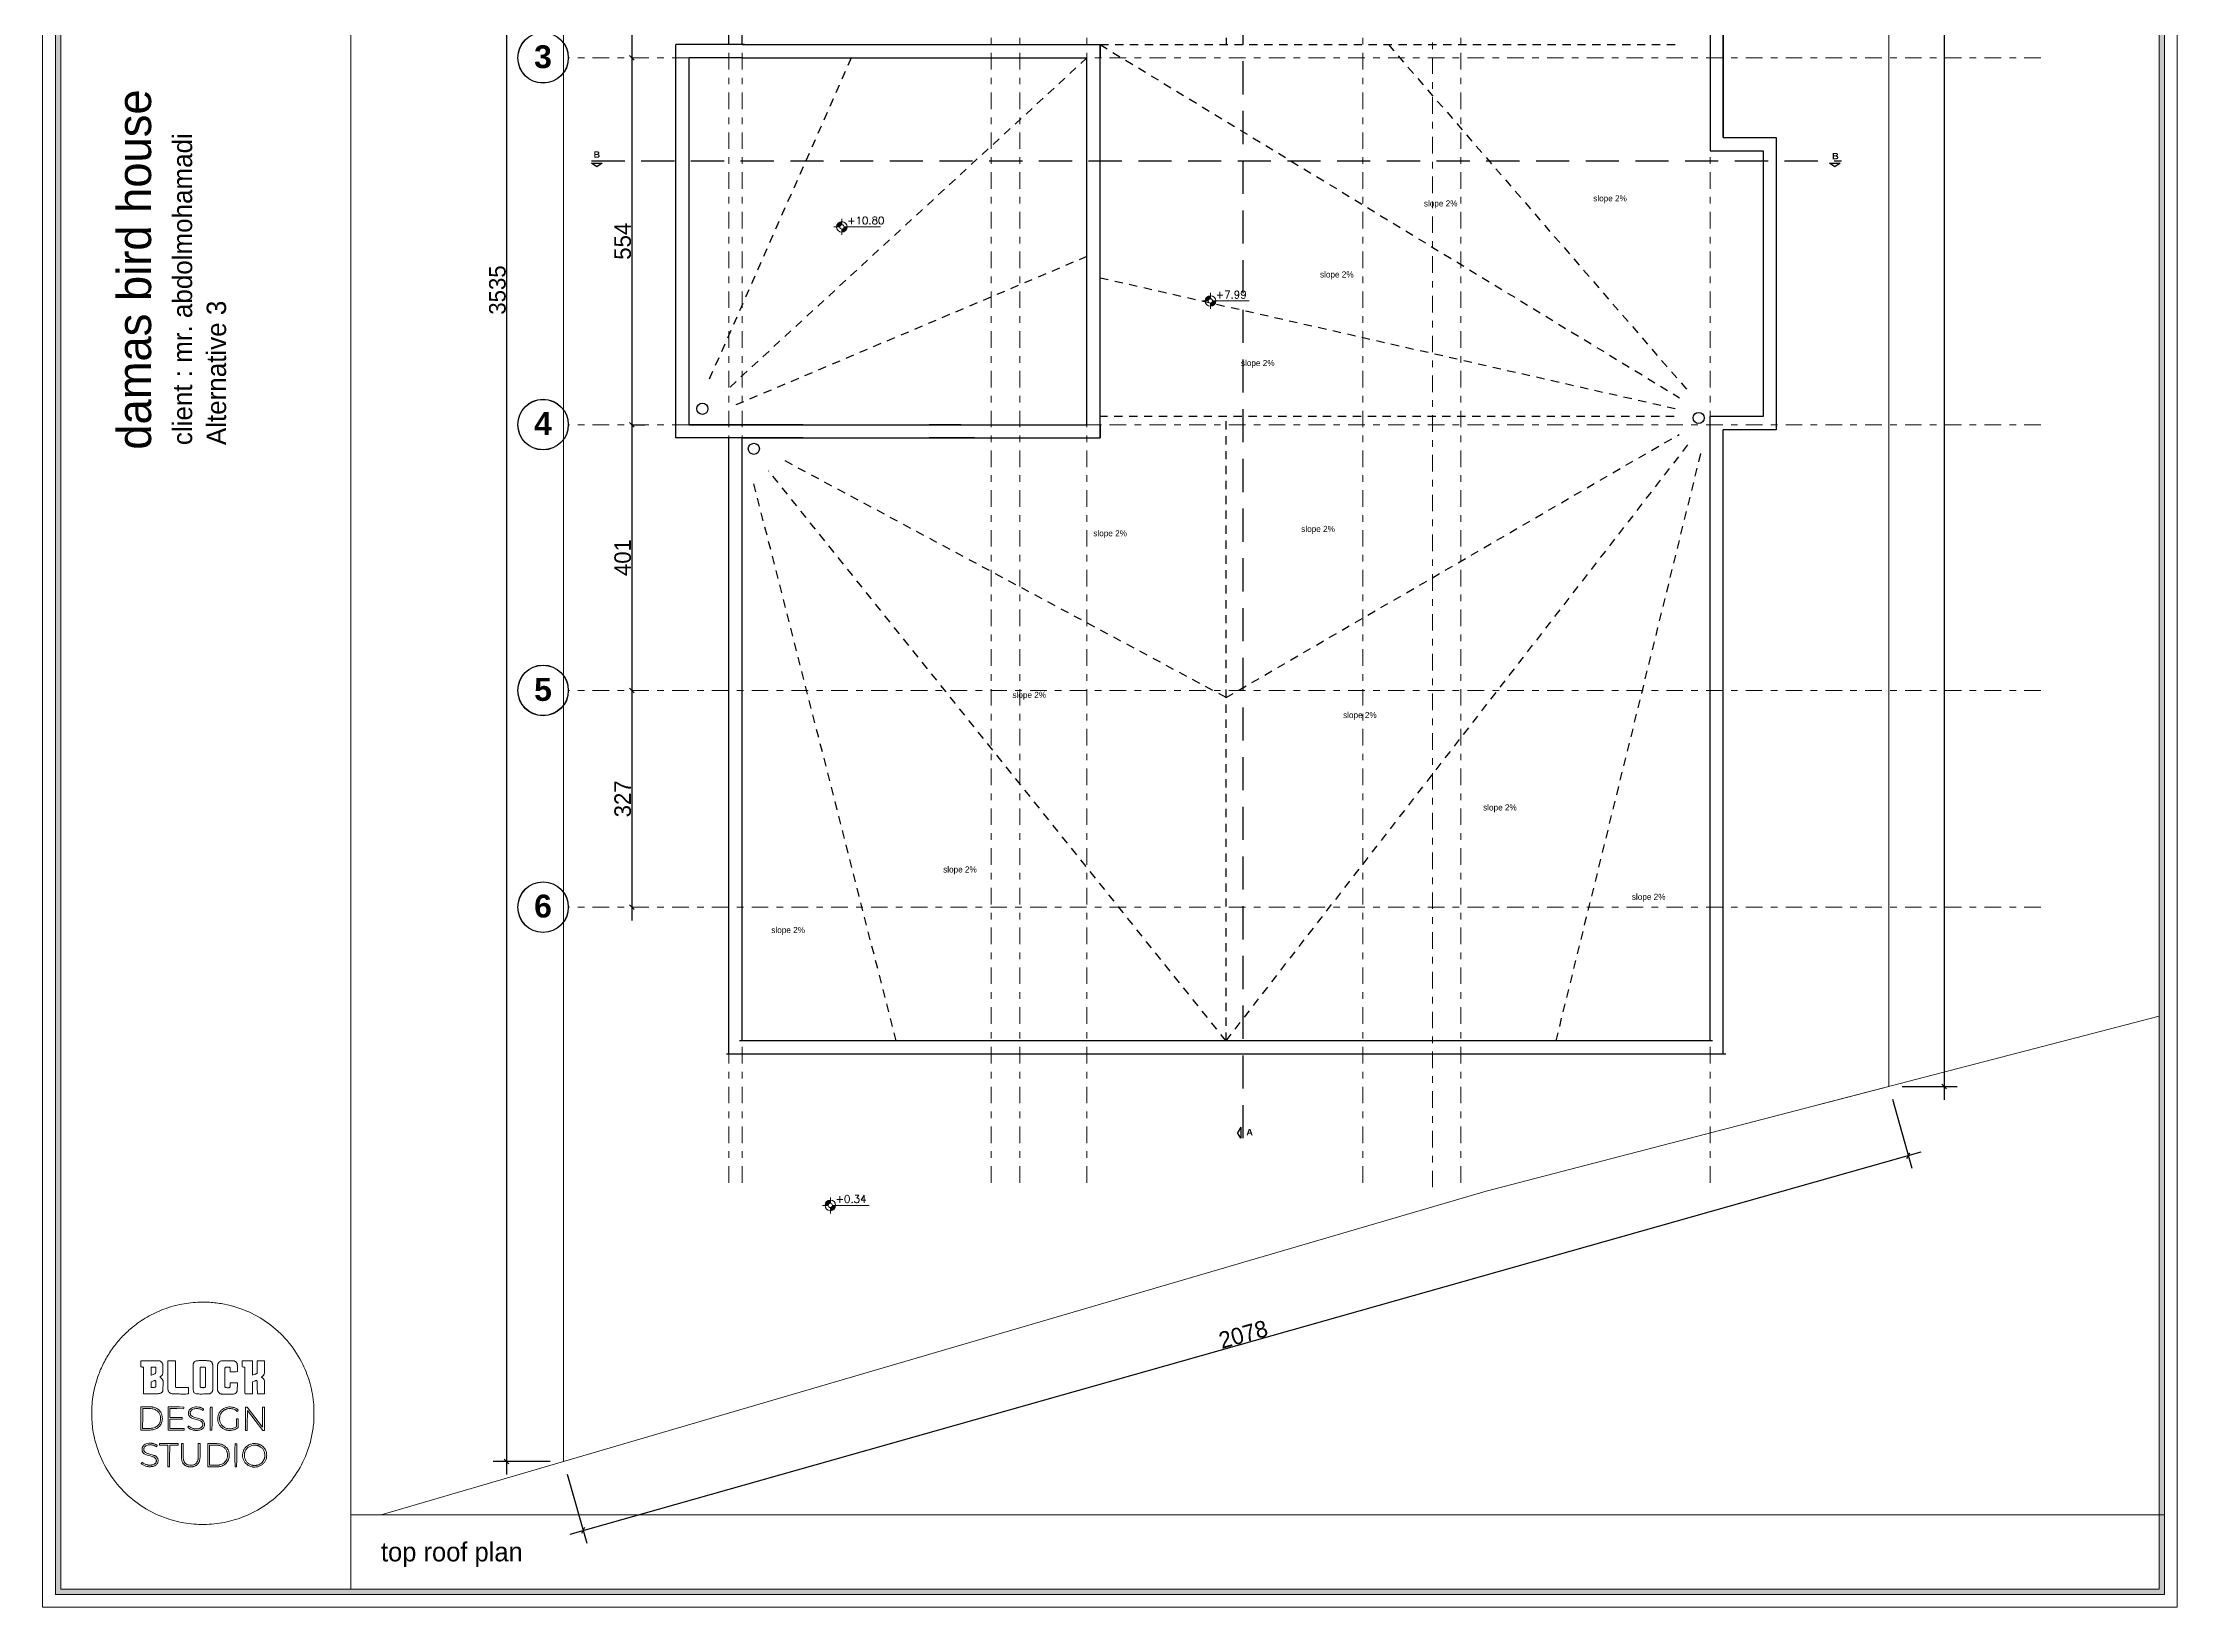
# Model space of a CAD drawing. Header units: metres. Extents: x 294 to 1101, y -498 to -355.
# Drawn here: x 611.23 to 643.43, y -409.02 to -385.41 of the extents above; entities that cross this region are included whole.
import ezdxf

# ---------------------------------------------------------------- set-up
doc = ezdxf.new("R2010")
doc.units = ezdxf.units.M
for name, pattern in [('DASHDOT2', [0.5, 0.25, -0.125, 0, -0.125]), ('DASHED', [0.75, 0.5, -0.25]), ('HIDDEN2', [0.1875, 0.125, -0.0625])]:
    doc.linetypes.add(name, pattern=pattern)
for name, color, linetype, lineweight in [('19-JARDINERIA', 80, 'Continuous', 0), ('2', 2, 'Continuous', 13), ('axe', 12, 'DASHDOT2', 9), ('D', 2, 'Continuous', 13), ('land', 96, 'Continuous', 15), ('roof', 16, 'DASHDOT2', 18), ('wall', 7, 'Continuous', 25)]:
    doc.layers.add(name, color=color, linetype=linetype, lineweight=lineweight)
for name, color, linetype in [('4', 4, 'Continuous'), ('dim', 156, 'Continuous'), ('ramp', 46, 'Continuous'), ('text', 3, 'Continuous')]:
    doc.layers.add(name, color=color, linetype=linetype)
doc.styles.add('alalala', font='bgothm.ttf', dxfattribs={"height": 0.2})
doc.styles.add('ROMAND', font='romand.shx', dxfattribs={"height": 0.2})
doc.dimstyles.new('DIMA', dxfattribs={"dimtxt": 0.25, "dimasz": 0.07, "dimexe": 0.2, "dimexo": 0.2, "dimgap": 0.01, "dimtad": 1, "dimdec": 0, "dimlfac": 100, "dimrnd": 1, "dimzin": 0, "dimdsep": 46, "dimtxsty": 'Standard', "dimblk1": 'OBLIQUE', "dimblk2": 'OBLIQUE', "dimsah": 1, "dimcen": 0.09, "dimdle": 0.2, "dimclrd": 1, "dimclre": 1, "dimclrt": 2, "dimadec": 0, "dimazin": 0, "dimtfac": 1, "dimtdec": 0, "dimtofl": 0, "dimtmove": 2, "dimatfit": 3, "dimldrblk": 'OBLIQUE', "dimfxl": 1, "dimtolj": 1, "dimtzin": 0, "dimarcsym": 0})

# ---------------------------------------------------------------- blocks, each defined once
blk = doc.blocks.new('A$C6C9229B2')
at = {"layer": 'dim'}
h = blk.add_hatch(color=256, dxfattribs=at)
h.paths.add_polyline_path([(0.294, 0.376), (0.294, 0.492, 0.414214), (0.098, 0.296), (0.214, 0.296, -0.414214)])
h.paths.add_polyline_path([(0.49, 0.296), (0.373, 0.296, -0.414214), (0.294, 0.217), (0.294, 0.1, 0.414214)])
at = {"layer": '2'}
for p, q in [((0, 0.296), (0.214, 0.296)), ((0.294, 0.592), (0.294, 0.376)), ((0.294, 0.217), (0.294, 0)), ((0.373, 0.296), (1.727, 0.296))]:
    blk.add_line(p, q, dxfattribs=at)
for radius in [0.196, 0.0796]:
    blk.add_circle((0.294, 0.296), radius, dxfattribs=at)
blk = doc.blocks.new('_OBLIQUE')
at = {"color": 0, "linetype": 'ByBlock'}
blk.add_line((-0.5, -0.5), (0.5, 0.5), dxfattribs=at)
blk = doc.blocks.new('*D305')
at = {"layer": 'DEFPOINTS', "color": 0, "transparency": 16777216}
for p in [(639.079, -366.108), (639.079, -401.157), (639.913, -401.157)]:
    blk.add_point(p, dxfattribs=at)
at = {"layer": 'wall', "color": 1, "lineweight": -2, "transparency": 16777216}
for p, q in [((639.279, -366.108), (640.113, -366.108)), ((639.913, -365.908), (639.913, -401.357)), ((639.279, -401.157), (640.113, -401.157))]:
    blk.add_line(p, q, dxfattribs=at)
at = {"layer": 'wall', "color": 1, "lineweight": -2, "transparency": 16777216, "xscale": 0.07, "yscale": 0.07, "zscale": 0.07}
for p, rotation in [((639.913, -366.108), 90), ((639.913, -401.157), 270)]:
    blk.add_blockref('_OBLIQUE', p, dxfattribs=dict(at, rotation=rotation))
at = {"layer": 'wall', "color": 2, "transparency": 16777216, "insert": (639.778, -383.632), "char_height": 0.25, "attachment_point": 5, "rotation": 90}
blk.add_mtext('\\A1;3505', dxfattribs=at)
blk = doc.blocks.new('*D306')
at = {"layer": 'DEFPOINTS', "color": 0, "transparency": 16777216}
for p in [(619.084, -371.466), (618.223, -406.815), (619.084, -406.815)]:
    blk.add_point(p, dxfattribs=at)
at = {"layer": 'wall', "color": 1, "lineweight": -2, "transparency": 16777216}
for p, q in [((618.223, -371.266), (618.223, -407.015)), ((618.884, -371.466), (618.023, -371.466)), ((618.884, -406.815), (618.023, -406.815))]:
    blk.add_line(p, q, dxfattribs=at)
at = {"layer": 'wall', "color": 1, "lineweight": -2, "transparency": 16777216, "xscale": 0.07, "yscale": 0.07, "zscale": 0.07}
for p, rotation in [((618.223, -371.466), 90), ((618.223, -406.815), 270)]:
    blk.add_blockref('_OBLIQUE', p, dxfattribs=dict(at, rotation=rotation))
at = {"layer": 'wall', "color": 2, "transparency": 16777216, "insert": (618.088, -389.14), "char_height": 0.25, "attachment_point": 5, "rotation": 90}
blk.add_mtext('\\A1;3535', dxfattribs=at)
blk = doc.blocks.new('*D307')
at = {"layer": 'DEFPOINTS', "color": 0, "transparency": 16777216}
for p in [(639.079, -401.157), (639.374, -402.2), (619.084, -406.815)]:
    blk.add_point(p, dxfattribs=at)
at = {"layer": 'wall', "color": 1, "lineweight": -2, "transparency": 16777216}
for p, q in [((639.133, -401.349), (639.428, -402.392)), ((619.187, -407.913), (639.566, -402.146)), ((619.138, -407.007), (619.434, -408.051))]:
    blk.add_line(p, q, dxfattribs=at)
at = {"layer": 'wall', "color": 1, "lineweight": -2, "transparency": 16777216, "xscale": 0.07, "yscale": 0.07, "zscale": 0.07}
for p, rotation in [((639.374, -402.2), 15.80130316812796), ((619.379, -407.858), 195.801303168128)]:
    blk.add_blockref('_OBLIQUE', p, dxfattribs=dict(at, rotation=rotation))
at = {"layer": 'wall', "color": 2, "transparency": 16777216, "insert": (629.34, -404.899), "char_height": 0.25, "attachment_point": 5, "rotation": 15.8013}
blk.add_mtext('\\A1;2078', dxfattribs=at)
blk = doc.blocks.new('*D355')
at = {"layer": 'DEFPOINTS', "color": 0, "transparency": 16777216}
for p in [(620.113, -380.611), (620.113, -385.637), (620.113, -385.637)]:
    blk.add_point(p, dxfattribs=at)
at = {"layer": 'wall', "color": 1, "lineweight": -2, "transparency": 16777216}
blk.add_line((620.113, -380.411), (620.113, -385.837), dxfattribs=at)
at = {"layer": 'wall', "color": 1, "lineweight": -2, "transparency": 16777216, "xscale": 0.07, "yscale": 0.07, "zscale": 0.07}
for p, rotation in [((620.113, -380.611), 90), ((620.113, -385.637), 270)]:
    blk.add_blockref('_OBLIQUE', p, dxfattribs=dict(at, rotation=rotation))
at = {"layer": 'wall', "color": 2, "transparency": 16777216, "insert": (619.978, -383.124), "char_height": 0.25, "attachment_point": 5, "rotation": 90}
blk.add_mtext('\\A1;503', dxfattribs=at)
blk = doc.blocks.new('*D356')
at = {"layer": 'DEFPOINTS', "color": 0, "transparency": 16777216}
for p in [(620.113, -385.637), (619.917, -391.172), (620.113, -391.172)]:
    blk.add_point(p, dxfattribs=at)
at = {"layer": 'wall', "color": 1, "lineweight": -2, "transparency": 16777216}
for p, q in [((620.113, -385.437), (620.113, -391.372)), ((620.117, -391.172), (620.313, -391.172))]:
    blk.add_line(p, q, dxfattribs=at)
at = {"layer": 'wall', "color": 1, "lineweight": -2, "transparency": 16777216, "xscale": 0.07, "yscale": 0.07, "zscale": 0.07}
for p, rotation in [((620.113, -385.637), 90), ((620.113, -391.172), 270)]:
    blk.add_blockref('_OBLIQUE', p, dxfattribs=dict(at, rotation=rotation))
at = {"layer": 'wall', "color": 2, "transparency": 16777216, "insert": (619.978, -388.404), "char_height": 0.25, "attachment_point": 5, "rotation": 90}
blk.add_mtext('\\A1;554', dxfattribs=at)
blk = doc.blocks.new('*D363')
at = {"layer": 'DEFPOINTS', "color": 0, "transparency": 16777216}
for p in [(619.917, -391.172), (620.113, -395.183), (620.113, -395.183)]:
    blk.add_point(p, dxfattribs=at)
at = {"layer": 'wall', "color": 1, "lineweight": -2, "transparency": 16777216}
for p, q in [((620.113, -390.972), (620.113, -395.383)), ((620.117, -391.172), (620.313, -391.172))]:
    blk.add_line(p, q, dxfattribs=at)
at = {"layer": 'wall', "color": 1, "lineweight": -2, "transparency": 16777216, "xscale": 0.07, "yscale": 0.07, "zscale": 0.07}
for p, rotation in [((620.113, -391.172), 90), ((620.113, -395.183), 270)]:
    blk.add_blockref('_OBLIQUE', p, dxfattribs=dict(at, rotation=rotation))
at = {"layer": 'wall', "color": 2, "transparency": 16777216, "insert": (619.978, -393.177), "char_height": 0.25, "attachment_point": 5, "rotation": 90}
blk.add_mtext('\\A1;401', dxfattribs=at)
blk = doc.blocks.new('*D364')
at = {"layer": 'DEFPOINTS', "color": 0, "transparency": 16777216}
for p in [(620.113, -395.183), (620.113, -398.453), (620.113, -398.453)]:
    blk.add_point(p, dxfattribs=at)
at = {"layer": 'wall', "color": 1, "lineweight": -2, "transparency": 16777216}
blk.add_line((620.113, -394.983), (620.113, -398.653), dxfattribs=at)
at = {"layer": 'wall', "color": 1, "lineweight": -2, "transparency": 16777216, "xscale": 0.07, "yscale": 0.07, "zscale": 0.07}
for p, rotation in [((620.113, -395.183), 90), ((620.113, -398.453), 270)]:
    blk.add_blockref('_OBLIQUE', p, dxfattribs=dict(at, rotation=rotation))
at = {"layer": 'wall', "color": 2, "transparency": 16777216, "insert": (619.978, -396.818), "char_height": 0.25, "attachment_point": 5, "rotation": 90}
blk.add_mtext('\\A1;327', dxfattribs=at)

msp = doc.modelspace()

# ---------------------------------------------------------------- hatches: boundary and pattern name
at = {"layer": '19-JARDINERIA'}
h = msp.add_hatch(color=251, dxfattribs=at)
h.paths.add_polyline_path([(611.42, -363.812), (611.42, -408.823), (643.238, -408.823), (643.238, -363.812)])
h.paths.add_polyline_path([(611.498, -363.89), (611.498, -408.745), (643.161, -408.745), (643.161, -363.89)], flags=16)

# ---------------------------------------------------------------- linework, layer by layer
for p, q in [((620.781, -391.372), (620.781, -385.437)), ((620.981, -391.172), (620.981, -385.637))]:
    msp.add_line(p, q)
at = {"layer": '19-JARDINERIA', "color": 251}
for p, q in [((615.876, -363.89), (615.876, -408.745)), ((615.876, -407.621), (643.238, -407.621))]:
    msp.add_line(p, q, dxfattribs=at)
for points in [[(611.226, -363.618), (611.226, -409.017), (643.432, -409.017), (643.432, -363.618)], [(611.42, -363.812), (611.42, -408.823), (643.238, -408.823), (643.238, -363.812)], [(611.498, -363.89), (611.498, -408.745), (643.161, -408.745), (643.161, -363.89)]]:
    msp.add_lwpolyline(points, close=True, dxfattribs=at)
for points in [[(613.568, -404.413, 0.041698), (613.291, -404.449, 0.041727), (613.024, -404.53, 0.041739), (612.774, -404.654, 0.041776), (612.548, -404.818, 0.031335), (612.397, -404.966, 0.03116), (612.266, -405.131, 0.031255), (612.157, -405.311, 0.03198), (612.072, -405.501, 0.020392), (612.027, -405.639, 0.022073), (611.995, -405.776, 0.022032), (611.975, -405.916, 0.020157), (611.966, -406.061, 0.018155), (611.969, -406.188, 0.019099), (611.98, -406.312, 0.019137), (612.001, -406.435, 0.018391), (612.032, -406.557, 0.058754), (612.183, -406.916, 0.058098), (612.414, -407.231, 0.058063), (612.711, -407.484, 0.058546), (613.058, -407.661, 0.046043), (613.354, -407.742, 0.04583), (613.661, -407.767, 0.045841), (613.968, -407.735, 0.046108), (614.263, -407.648, 0.054866), (614.586, -407.476, 0.054622), (614.865, -407.238, 0.054648), (615.086, -406.945, 0.055021), (615.238, -406.612, 0.015337), (615.266, -406.514, 0.015571), (615.289, -406.415, 0.015221), (615.306, -406.313, 0.013286), (615.317, -406.205, 0.016781), (615.319, -406.16, 0.003885), (615.319, -406.083, 0.003903), (615.319, -406.007, 0.016478), (615.316, -405.961, 0.021157), (615.295, -405.8, 0.023704), (615.262, -405.646, 0.024033), (615.214, -405.499, 0.023043), (615.152, -405.355, 0.057962), (614.944, -405.029, 0.057585), (614.666, -404.76, 0.057632), (614.335, -404.56, 0.05824), (613.968, -404.443, 0.014782), (613.868, -404.427, 0.014774), (613.768, -404.416, 0.01482), (613.668, -404.412, 0.015111)], [(612.994, -405.3, -0.059046), (613.009, -405.306, -0.064503), (613.02, -405.316, -0.063038), (613.03, -405.329, -0.052581), (613.036, -405.345, -0.035992), (613.038, -405.354, -0.021113), (613.039, -405.365, -0.010202), (613.04, -405.382, -0.001459), (613.04, -405.418, -0.001527), (613.041, -405.452, -0.009007), (613.041, -405.47, -0.017216), (613.04, -405.481, -0.038332), (613.038, -405.49, -0.044505), (613.034, -405.504, -0.05456), (613.027, -405.515, -0.050594), (613.017, -405.526, -0.03134), (613.004, -405.536, 0.013037), (613, -405.539, 0.021259), (612.997, -405.541, 0.016667), (612.994, -405.544, 0.343639), (612.994, -405.545, 0.0964), (612.995, -405.545, 0.002963), (612.999, -405.548, 0.005724), (613.004, -405.552, 0.003918), (613.01, -405.556, -0.027645), (613.021, -405.564, -0.044972), (613.03, -405.573, -0.051047), (613.036, -405.582, -0.052588), (613.04, -405.592, -0.048208), (613.042, -405.6, -0.017179), (613.043, -405.612, -0.008514), (613.043, -405.631, -0.001236), (613.042, -405.67, -0.002714), (613.041, -405.717, -0.019197), (613.04, -405.739, -0.040799), (613.037, -405.753, -0.071712), (613.032, -405.764, -0.049264), (613.027, -405.771, -0.036447), (613.02, -405.777, -0.035932), (613.012, -405.783, -0.043254), (613.004, -405.786, -0.044611), (612.986, -405.791, -0.030039), (612.965, -405.794, -0.013319), (612.931, -405.795, -0.001576), (612.856, -405.795), (612.748, -405.795), (612.748, -405.593), (612.748, -405.391), (612.736, -405.391, -0.007826), (612.73, -405.391, -0.005984), (612.725, -405.391, -0.006054), (612.719, -405.39, -0.014191), (612.715, -405.39), (612.707, -405.389), (612.707, -405.343), (612.707, -405.298), (612.711, -405.297, -0.048374), (612.714, -405.297, -0.00016), (612.754, -405.296, -0.000889), (612.798, -405.296, -0.000557), (612.85, -405.296, -0.000514), (612.93, -405.297, -0.004698), (612.965, -405.297, -0.008642), (612.985, -405.298, -0.06747)], [(612.861, -405.452, 0.002221), (612.861, -405.475, 0.003704), (612.861, -405.495, 0.000552), (612.862, -405.512, 0.406646), (612.862, -405.513, 0.08267), (612.867, -405.512, 0.001498), (612.891, -405.504, 0.00197), (612.914, -405.495, 0.059127), (612.92, -405.493, 0.039972), (612.922, -405.491, 0.020829), (612.924, -405.489, 0.020578), (612.926, -405.486, 0.029459), (612.928, -405.484, 0.078838), (612.93, -405.479, 0.039123), (612.931, -405.473, 0.017029), (612.931, -405.462, 0.00204), (612.931, -405.439), (612.931, -405.4), (612.927, -405.395, 0.084595), (612.924, -405.393, 0.081607), (612.919, -405.392, 0.028435), (612.912, -405.391, 0.002101), (612.892, -405.391), (612.861, -405.391)], [(613.23, -405.495, 0.000328), (613.23, -405.612, 0.003103), (613.23, -405.662, 0.002168), (613.231, -405.693, 0.193099), (613.233, -405.697, 0.18334), (613.236, -405.699, 0.007882), (613.251, -405.7, 0.006391), (613.275, -405.7, 0.00075), (613.33, -405.7), (613.424, -405.7), (613.424, -405.748), (613.424, -405.797), (613.406, -405.798, -0.018339), (613.371, -405.799, -0.001582), (613.283, -405.798, -0.000673), (613.189, -405.797, -0.055283), (613.174, -405.795, -0.050464), (613.158, -405.79, -0.052118), (613.143, -405.781, -0.055006), (613.132, -405.77, -0.072459), (613.124, -405.757, -0.069353), (613.118, -405.739, -0.026197), (613.116, -405.713, -0.008188), (613.115, -405.663, -0.000462), (613.115, -405.511), (613.115, -405.296), (613.172, -405.296), (613.23, -405.296)], [(613.743, -405.298, -0.056866), (613.759, -405.304, -0.071784), (613.771, -405.312, -0.071837), (613.781, -405.324, -0.057056), (613.788, -405.339, -0.034608), (613.79, -405.348, -0.024553), (613.791, -405.358, -0.012031), (613.792, -405.373, -0.00174), (613.793, -405.404, -0.003989), (613.793, -405.433, -0.000891), (613.793, -405.483, -0.000925), (613.793, -405.541, -0.000894), (613.793, -405.599, -0.000367), (613.792, -405.693, -0.005963), (613.792, -405.725, -0.017732), (613.791, -405.742, -0.057558), (613.788, -405.753, -0.051877), (613.782, -405.766, -0.055884), (613.773, -405.778, -0.05551), (613.762, -405.787, -0.050012), (613.749, -405.794, -0.058453), (613.74, -405.796, -0.026551), (613.729, -405.797, -0.009255), (613.708, -405.798, -0.000667), (613.651, -405.798, -0.001563), (613.612, -405.799, -0.003388), (613.583, -405.798, -0.003108), (613.56, -405.798, -0.032054), (613.551, -405.797, -0.073099), (613.531, -405.791, -0.086592), (613.514, -405.779, -0.085558), (613.503, -405.763, -0.069419), (613.497, -405.742, -0.039837), (613.495, -405.722, -0.000286), (613.495, -405.553, -0.000459), (613.495, -405.388, -0.023763), (613.496, -405.356, -0.030316), (613.499, -405.342, -0.052134), (613.502, -405.331, -0.057182), (613.508, -405.321, -0.046033), (613.516, -405.313, -0.086422), (613.532, -405.302, -0.066053), (613.553, -405.297, -0.029049), (613.587, -405.295, -0.003624), (613.66, -405.295, -0.001426), (613.698, -405.295, -0.007292), (613.72, -405.296, -0.012917), (613.733, -405.297, -0.034131)], [(613.608, -405.394, 0.070318), (613.606, -405.396, 0.029422), (613.605, -405.399, 0.028391), (613.604, -405.402, 0.032811), (613.603, -405.405, 0.034229), (613.603, -405.411, 0.000366), (613.603, -405.452, 0.001159), (613.603, -405.498, 0.000753), (613.603, -405.552), (613.603, -405.691), (613.607, -405.695, 0.079498), (613.61, -405.697, 0.049002), (613.614, -405.699, 0.029759), (613.62, -405.7, 0.007661), (613.629, -405.701, 0.008601), (613.637, -405.702, 0.009308), (613.644, -405.702, 0.008886), (613.65, -405.703, 0.043789), (613.654, -405.702, 0.019897), (613.663, -405.7, 0.027605), (613.671, -405.698, 0.029884), (613.678, -405.695, 0.123269), (613.681, -405.692, 0.145365), (613.683, -405.688, 0.003815), (613.683, -405.665, 0.004071), (613.684, -405.628, 0.000513), (613.684, -405.547, 0.000799), (613.683, -405.482, 0.002518), (613.683, -405.438, 0.001196), (613.683, -405.406, 0.079511), (613.682, -405.4, 0.037007), (613.681, -405.398, 0.033047), (613.679, -405.396, 0.034579), (613.678, -405.394, 0.081582), (613.676, -405.393, 0.106279), (613.674, -405.392, 0.004361), (613.665, -405.392, 0.007425), (613.654, -405.391, 0.005182), (613.642, -405.391, 0.002529), (613.624, -405.391, 0.02212), (613.616, -405.392, 0.053537), (613.611, -405.393, 0.118772)], [(614.12, -405.301, -0.067475), (614.134, -405.307, -0.067518), (614.146, -405.318, -0.063309), (614.155, -405.331, -0.048857), (614.161, -405.348, -0.03915), (614.163, -405.356, -0.013628), (614.164, -405.367, -0.008772), (614.165, -405.383, -0.002304), (614.165, -405.41), (614.166, -405.461), (614.146, -405.462, -0.006648), (614.136, -405.463, -0.00242), (614.122, -405.463, -0.002399), (614.106, -405.463, -0.002863), (614.091, -405.463), (614.057, -405.463), (614.056, -405.433, 0.006279), (614.055, -405.412, 0.047723), (614.053, -405.402, 0.118885), (614.051, -405.396, 0.147402), (614.046, -405.393, 0.064274), (614.036, -405.392, 0.006437), (614.013, -405.392, 0.004299), (613.988, -405.392, 0.122112), (613.983, -405.394, 0.082282), (613.981, -405.395, 0.037303), (613.979, -405.398, 0.035631), (613.978, -405.4, 0.040749), (613.977, -405.403, 0.063653), (613.976, -405.409, 0.000995), (613.975, -405.443, 0.002246), (613.975, -405.488, 0.000897), (613.975, -405.549, 0.000562), (613.975, -405.626, 0.003889), (613.975, -405.663, 0.003795), (613.976, -405.687, 0.111544), (613.977, -405.693, 0.118299), (613.982, -405.698, 0.095612), (613.988, -405.701, 0.050103), (613.999, -405.702, 0.010251), (614.018, -405.703, 0.00347), (614.033, -405.703, 0.026474), (614.04, -405.702, 0.057755), (614.045, -405.701, 0.072742), (614.049, -405.699, 0.103263), (614.052, -405.694, 0.086675), (614.055, -405.689, 0.036817), (614.056, -405.678, 0.004478), (614.056, -405.656), (614.056, -405.628), (614.111, -405.628), (614.166, -405.628), (614.165, -405.665, -0.003433), (614.163, -405.701, -0.006518), (614.162, -405.729, -0.005661), (614.16, -405.751, -0.061372), (614.158, -405.76, -0.060172), (614.153, -405.771, -0.056861), (614.145, -405.781, -0.054174), (614.134, -405.789, -0.045883), (614.122, -405.796, -0.058714), (614.113, -405.798, -0.024739), (614.1, -405.799, -0.008506), (614.078, -405.799, -0.00059), (614.016, -405.799, -0.000571), (613.952, -405.799, -0.008771), (613.93, -405.799, -0.026418), (613.918, -405.798, -0.057706), (613.909, -405.796, -0.053755), (613.898, -405.79, -0.04569), (613.889, -405.782, -0.043916), (613.88, -405.772, -0.04141), (613.873, -405.76), (613.866, -405.747), (613.866, -405.559, -0.000676), (613.866, -405.477, -0.00162), (613.866, -405.416, -0.000863), (613.866, -405.369, -0.035696), (613.867, -405.359, -0.02665), (613.87, -405.345, -0.045075), (613.874, -405.334, -0.048463), (613.88, -405.325, -0.037141), (613.887, -405.316, -0.082526), (613.903, -405.304, -0.081378), (613.922, -405.299, -0.032187), (613.953, -405.297, -0.003066), (614.03, -405.296, -0.000882), (614.079, -405.297, -0.009372), (614.099, -405.297, -0.023617), (614.11, -405.299, -0.042447)], [(614.573, -405.386, -0.001902), (614.573, -405.447, -0.015552), (614.572, -405.476, -0.035144), (614.569, -405.493, -0.065957), (614.565, -405.506, -0.045523), (614.56, -405.514, -0.025906), (614.553, -405.522, -0.025523), (614.544, -405.53, -0.03524), (614.536, -405.536, 0.019089), (614.532, -405.539, 0.038569), (614.53, -405.541, 0.050353), (614.528, -405.543, 0.191994), (614.528, -405.544, 0.151611), (614.529, -405.546, 0.014249), (614.532, -405.549, 0.017241), (614.536, -405.552, 0.012721), (614.541, -405.556, -0.01051), (614.552, -405.563, -0.042377), (614.558, -405.569, -0.052572), (614.562, -405.575, -0.022466), (614.567, -405.583), (614.573, -405.595), (614.573, -405.696), (614.573, -405.796), (614.519, -405.796), (614.465, -405.796), (614.464, -405.701, 0.000698), (614.463, -405.643, 0.006998), (614.463, -405.62, 0.01284), (614.462, -405.606, 0.122831), (614.46, -405.601, 0.168586), (614.455, -405.597, 0.107061), (614.448, -405.596, 0.050627), (614.437, -405.598, 0.010002), (614.417, -405.605), (614.392, -405.614), (614.392, -405.705), (614.392, -405.795), (614.335, -405.795), (614.279, -405.795), (614.278, -405.778, -0.014705), (614.278, -405.766, -0.000406), (614.277, -405.712, -0.000836), (614.277, -405.648, -0.000573), (614.277, -405.576), (614.277, -405.391), (614.257, -405.391), (614.237, -405.39), (614.237, -405.344), (614.237, -405.298), (614.313, -405.298), (614.39, -405.297), (614.39, -405.406), (614.39, -405.514), (614.418, -405.505, 0.004385), (614.439, -405.497, 0.030307), (614.45, -405.493, 0.063352), (614.455, -405.489, 0.076956), (614.46, -405.484, 0.109274), (614.462, -405.478, 0.017341), (614.463, -405.466, 0.00782), (614.463, -405.443, 0.000685), (614.464, -405.387), (614.464, -405.296), (614.518, -405.296), (614.573, -405.297)], [(612.888, -405.603), (612.861, -405.612), (612.861, -405.655), (612.861, -405.698), (612.893, -405.698, 0.008433), (612.919, -405.697, 0.161241), (612.927, -405.694, 0.195562), (612.931, -405.687, 0.013428), (612.932, -405.665, 0.015461), (612.933, -405.644, 0.013967), (612.932, -405.622, 0.008942), (612.931, -405.603, 0.149434), (612.928, -405.597, 0.191285), (612.924, -405.595, 0.069558), (612.917, -405.595, 0.034893), (612.906, -405.597, 0.007014)], [(612.886, -405.996, -0.067071), (612.939, -406.013, -0.077828), (612.982, -406.043, -0.080234), (613.013, -406.085, -0.077425), (613.029, -406.134, -0.08701), (613.029, -406.201, -0.096903), (613.006, -406.261, -0.097985), (612.962, -406.308, -0.091063), (612.903, -406.335, -0.028566), (612.884, -406.339, -0.021148), (612.862, -406.341, -0.012961), (612.832, -406.342, -0.003088), (612.781, -406.342), (612.708, -406.342), (612.708, -406.204, -0.000886), (612.707, -406.149, -0.001025), (612.708, -406.096, -0.000914), (612.708, -406.051, -0.006059), (612.708, -406.029), (612.709, -405.991), (612.791, -405.992, -0.001409), (612.832, -405.992, -0.005296), (612.858, -405.993, -0.007815), (612.876, -405.994, -0.030155)], [(612.735, -406.099, -0.001149), (612.735, -406.136, -0.000783), (612.735, -406.178, -0.000789), (612.735, -406.219, -0.001591), (612.734, -406.251), (612.733, -406.318), (612.804, -406.317, 0.001523), (612.842, -406.317, 0.006455), (612.864, -406.316, 0.010037), (612.878, -406.315, 0.03849), (612.887, -406.314, 0.043707), (612.921, -406.302, 0.056856), (612.95, -406.286, 0.060078), (612.972, -406.264, 0.057999), (612.99, -406.238, 0.024507), (612.997, -406.221, 0.036685), (613.001, -406.206, 0.034068), (613.004, -406.19, 0.01773), (613.005, -406.17, 0.017465), (613.004, -406.148, 0.035583), (613.002, -406.131, 0.038286), (612.997, -406.116, 0.023802), (612.99, -406.098, 0.038483), (612.978, -406.078, 0.045973), (612.963, -406.061, 0.045689), (612.946, -406.046, 0.037251), (612.925, -406.034, 0.039262), (612.901, -406.025, 0.039794), (612.876, -406.02, 0.026274), (612.843, -406.017, 0.006926), (612.789, -406.016), (612.735, -406.016)], [(613.288, -405.994), (613.355, -405.995), (613.355, -406.002, -0.013798), (613.355, -406.005, -0.009073), (613.355, -406.008, -0.009131), (613.355, -406.011, -0.01735), (613.354, -406.014), (613.353, -406.02), (613.25, -406.018), (613.147, -406.017), (613.147, -406.085), (613.147, -406.154), (613.239, -406.154), (613.331, -406.155), (613.332, -406.167), (613.332, -406.178), (613.24, -406.178), (613.147, -406.178), (613.146, -406.217, 0.002056), (613.146, -406.234, 0.001371), (613.145, -406.253, 0.00138), (613.145, -406.272, 0.002706), (613.145, -406.287), (613.145, -406.32), (613.253, -406.32), (613.36, -406.32), (613.36, -406.332), (613.36, -406.344), (613.24, -406.344), (613.119, -406.344), (613.119, -406.206, -0.000881), (613.119, -406.15, -0.001021), (613.119, -406.098, -0.000909), (613.119, -406.053, -0.00607), (613.12, -406.031), (613.121, -405.993), (613.17, -405.993, -0.001705), (613.194, -405.993, -0.000776), (613.225, -405.993, -0.000769), (613.258, -405.994, -0.001057)], [(613.575, -405.995, -0.012324), (613.581, -405.996, -0.006493), (613.589, -405.998, -0.006456), (613.597, -405.999, -0.009892), (613.604, -406.001, -0.025226), (613.617, -406.006, -0.012166), (613.633, -406.013, -0.008172), (613.649, -406.02, -0.104626), (613.653, -406.024, -0.158469), (613.654, -406.025, -0.066919), (613.654, -406.028, -0.040853), (613.653, -406.031, -0.012467), (613.651, -406.036, -0.011997), (613.649, -406.04, -0.019796), (613.647, -406.043, -0.01467), (613.646, -406.046, -0.362052), (613.645, -406.046, -0.010082), (613.644, -406.045, -0.000157), (613.639, -406.043, -0.000419), (613.633, -406.039, -0.000277), (613.625, -406.036, 0.021198), (613.608, -406.028, 0.033964), (613.592, -406.023, 0.032992), (613.575, -406.02, 0.018656), (613.555, -406.018, 0.040633), (613.52, -406.02, 0.070188), (613.493, -406.027, 0.085456), (613.472, -406.041, 0.09772), (613.458, -406.06, 0.022935), (613.456, -406.066, 0.040789), (613.454, -406.071, 0.033558), (613.453, -406.077, 0.010848), (613.453, -406.086, 0.02987), (613.454, -406.099, 0.062161), (613.456, -406.108, 0.067177), (613.461, -406.116, 0.04056), (613.468, -406.125, 0.058402), (613.481, -406.135, 0.039794), (613.497, -406.143, 0.024182), (613.521, -406.151, 0.005946), (613.561, -406.162, -0.010468), (613.595, -406.172, -0.030325), (613.618, -406.181, -0.042307), (613.635, -406.19, -0.047764), (613.649, -406.202, -0.074768), (613.66, -406.217, -0.063784), (613.667, -406.236, -0.061525), (613.67, -406.256, -0.060349), (613.667, -406.276, -0.072466), (613.657, -406.299, -0.075425), (613.642, -406.318, -0.068731), (613.62, -406.332, -0.047185), (613.592, -406.343, -0.038729), (613.575, -406.346, -0.018903), (613.553, -406.348, -0.018837), (613.53, -406.347, -0.030589), (613.511, -406.345, -0.029224), (613.486, -406.34, -0.030124), (613.462, -406.331, -0.031969), (613.442, -406.321, -0.049327), (613.425, -406.309), (613.415, -406.3), (613.42, -406.293, 0.000212), (613.422, -406.29, 0.000231), (613.423, -406.287, 0.000216), (613.425, -406.284, 0.001141), (613.426, -406.283, -0.296279), (613.427, -406.282, -0.091505), (613.429, -406.283, -0.040165), (613.433, -406.285, -0.008394), (613.438, -406.29, 0.039562), (613.454, -406.3, 0.028838), (613.472, -406.309, 0.028038), (613.492, -406.317, 0.030737), (613.512, -406.322, 0.032984), (613.527, -406.323, 0.01349), (613.547, -406.323, 0.013445), (613.567, -406.323, 0.034453), (613.581, -406.321, 0.045244), (613.6, -406.315, 0.056803), (613.616, -406.306, 0.061567), (613.629, -406.295, 0.070593), (613.637, -406.281, 0.022451), (613.64, -406.275, 0.038415), (613.641, -406.27, 0.033901), (613.642, -406.265, 0.013598), (613.642, -406.257, 0.037622), (613.641, -406.245, 0.055484), (613.638, -406.234, 0.059628), (613.633, -406.226, 0.053231), (613.626, -406.218, 0.043098), (613.614, -406.208, 0.043868), (613.6, -406.201, 0.028273), (613.58, -406.194, 0.007066), (613.548, -406.185, -0.00898), (613.505, -406.173, -0.031871), (613.478, -406.163, -0.04873), (613.459, -406.152, -0.0573), (613.443, -406.138, -0.04017), (613.436, -406.128, -0.053176), (613.431, -406.118, -0.048647), (613.428, -406.106, -0.027056), (613.426, -406.092, -0.025976), (613.426, -406.078, -0.040785), (613.428, -406.067, -0.041173), (613.431, -406.056, -0.027118), (613.437, -406.044, -0.111272), (613.458, -406.02, -0.074821), (613.49, -406.002, -0.065866), (613.531, -405.994, -0.054101)], [(613.782, -406.056, -0.002465), (613.782, -406.087, -0.000803), (613.782, -406.132, -0.0008), (613.782, -406.183, -0.000901), (613.782, -406.231), (613.78, -406.346), (613.768, -406.346), (613.755, -406.345), (613.755, -406.208, -0.000882), (613.754, -406.152, -0.001023), (613.755, -406.099, -0.00091), (613.755, -406.055, -0.006066), (613.755, -406.032), (613.756, -405.995), (613.769, -405.995), (613.782, -405.996)], [(614.077, -405.995, -0.030605), (614.102, -406, -0.032879), (614.125, -406.007, -0.034031), (614.146, -406.017, -0.038646), (614.164, -406.03, -0.005718), (614.17, -406.034, -0.00885), (614.174, -406.038, -0.003903), (614.178, -406.041, -0.208923), (614.178, -406.042, -0.174443), (614.178, -406.043, -0.006664), (614.175, -406.046, -0.011255), (614.173, -406.049, -0.00762), (614.169, -406.052), (614.161, -406.06), (614.158, -406.056, 0.047186), (614.152, -406.051, 0.014683), (614.142, -406.044, 0.015177), (614.131, -406.037, 0.026172), (614.121, -406.032, 0.05074), (614.095, -406.023, 0.038572), (614.066, -406.019, 0.037661), (614.035, -406.019, 0.0417), (614.006, -406.024, 0.035442), (613.994, -406.028, 0.017971), (613.978, -406.035, 0.017899), (613.964, -406.043, 0.028868), (613.952, -406.051, 0.049173), (613.933, -406.068, 0.044992), (613.917, -406.09, 0.043992), (613.906, -406.114, 0.042562), (613.898, -406.139, 0.038157), (613.896, -406.155, 0.017544), (613.896, -406.176, 0.017469), (613.897, -406.196, 0.041874), (613.9, -406.211, 0.044724), (613.907, -406.231, 0.030404), (613.919, -406.253, 0.030639), (613.933, -406.272, 0.050626), (613.947, -406.287, 0.038552), (613.969, -406.302, 0.04432), (613.992, -406.313, 0.04335), (614.017, -406.32, 0.034282), (614.045, -406.323, 0.030736), (614.072, -406.322, 0.03875), (614.096, -406.318, 0.041329), (614.119, -406.311, 0.045033), (614.139, -406.3), (614.15, -406.293), (614.15, -406.232), (614.15, -406.171), (614.163, -406.172), (614.175, -406.172), (614.176, -406.238), (614.176, -406.304), (614.169, -406.31, -0.042464), (614.145, -406.326, -0.045284), (614.12, -406.337, -0.042718), (614.091, -406.344, -0.031191), (614.059, -406.347, -0.016351), (614.037, -406.347, -0.027617), (614.019, -406.346, -0.029261), (614.002, -406.342, -0.021454), (613.983, -406.337, -0.060219), (613.946, -406.318, -0.059339), (613.914, -406.291, -0.059872), (613.89, -406.258, -0.063479), (613.874, -406.22, -0.067419), (613.868, -406.168, -0.069592), (613.876, -406.118, -0.071269), (613.897, -406.072, -0.076631), (613.929, -406.036, -0.054514), (613.961, -406.015, -0.050972), (613.998, -406, -0.050144), (614.037, -405.994, -0.049255)], [(614.426, -406.147), (614.543, -406.297), (614.544, -406.253, 0.003119), (614.544, -406.23, 0.000795), (614.544, -406.191, 0.00081), (614.545, -406.147, 0.000821), (614.545, -406.104), (614.545, -405.998), (614.558, -405.998), (614.572, -405.998), (614.571, -406.173), (614.571, -406.347), (614.56, -406.347), (614.548, -406.347), (614.432, -406.197), (614.315, -406.047), (614.314, -406.152, 0.000182), (614.313, -406.196, 0.000177), (614.313, -406.24, 0.000174), (614.313, -406.278, 0.000652), (614.312, -406.303), (614.312, -406.348), (614.299, -406.348), (614.287, -406.347), (614.286, -406.209, -0.000883), (614.286, -406.154, -0.001023), (614.286, -406.101, -0.000911), (614.286, -406.056, -0.006066), (614.287, -406.034), (614.288, -405.996), (614.299, -405.997), (614.309, -405.997)], [(612.874, -406.542, -0.012324), (612.88, -406.543, -0.006493), (612.888, -406.545, -0.006456), (612.896, -406.547, -0.009892), (612.903, -406.549, -0.025226), (612.916, -406.553, -0.012166), (612.932, -406.56, -0.008172), (612.948, -406.567, -0.104626), (612.953, -406.571, -0.158469), (612.953, -406.573, -0.066919), (612.953, -406.575, -0.040853), (612.952, -406.579, -0.012467), (612.95, -406.584, -0.011997), (612.948, -406.587, -0.019796), (612.946, -406.591, -0.01467), (612.945, -406.593, -0.362052), (612.944, -406.593, -0.010082), (612.943, -406.593, -0.000157), (612.938, -406.59, -0.000419), (612.932, -406.587, -0.000277), (612.924, -406.583, 0.021198), (612.907, -406.575, 0.033964), (612.891, -406.57, 0.032992), (612.874, -406.567, 0.018656), (612.854, -406.566, 0.040633), (612.819, -406.567, 0.070188), (612.792, -406.575, 0.085456), (612.771, -406.588, 0.09772), (612.757, -406.607, 0.022935), (612.755, -406.613, 0.040789), (612.753, -406.618, 0.033558), (612.753, -406.624, 0.010848), (612.752, -406.633, 0.02987), (612.753, -406.646, 0.062161), (612.755, -406.656, 0.067177), (612.76, -406.664, 0.04056), (612.767, -406.672, 0.058402), (612.78, -406.682, 0.039794), (612.796, -406.69, 0.024182), (612.82, -406.698, 0.005946), (612.86, -406.71, -0.010468), (612.894, -406.72, -0.030325), (612.917, -406.728, -0.042307), (612.934, -406.738, -0.047764), (612.948, -406.75, -0.074768), (612.959, -406.765, -0.063784), (612.966, -406.783, -0.061525), (612.969, -406.803, -0.060349), (612.966, -406.824, -0.072466), (612.956, -406.847, -0.075425), (612.941, -406.865, -0.068731), (612.919, -406.88, -0.047185), (612.891, -406.89, -0.038729), (612.874, -406.893, -0.018903), (612.852, -406.895, -0.018837), (612.829, -406.895, -0.030589), (612.81, -406.893, -0.029224), (612.785, -406.887, -0.030124), (612.762, -406.879, -0.031969), (612.741, -406.868, -0.049327), (612.724, -406.856), (612.714, -406.847), (612.719, -406.84, 0.000212), (612.721, -406.837, 0.000231), (612.722, -406.834, 0.000216), (612.724, -406.832, 0.001141), (612.725, -406.83, -0.296279), (612.726, -406.83, -0.091505), (612.728, -406.83, -0.040165), (612.732, -406.832, -0.008394), (612.737, -406.837, 0.039562), (612.753, -406.847, 0.028838), (612.771, -406.857, 0.028038), (612.791, -406.864, 0.030737), (612.811, -406.869, 0.032984), (612.826, -406.87, 0.01349), (612.846, -406.871, 0.013445), (612.866, -406.87, 0.034453), (612.88, -406.868, 0.045244), (612.899, -406.862, 0.056803), (612.915, -406.854, 0.061567), (612.928, -406.842, 0.070593), (612.936, -406.829, 0.022451), (612.939, -406.823, 0.038415), (612.94, -406.818, 0.033901), (612.941, -406.812, 0.013598), (612.941, -406.804, 0.037622), (612.94, -406.792, 0.055484), (612.937, -406.782, 0.059628), (612.932, -406.773, 0.053231), (612.925, -406.765, 0.043098), (612.913, -406.755, 0.043868), (612.899, -406.748, 0.028273), (612.879, -406.741, 0.007066), (612.847, -406.732, -0.00898), (612.804, -406.72, -0.031871), (612.777, -406.71, -0.04873), (612.758, -406.699, -0.0573), (612.742, -406.686, -0.04017), (612.735, -406.676, -0.053176), (612.73, -406.665, -0.048647), (612.727, -406.654, -0.027056), (612.725, -406.639, -0.025976), (612.725, -406.626, -0.040785), (612.727, -406.614, -0.041173), (612.73, -406.603, -0.027118), (612.736, -406.591, -0.111272), (612.757, -406.567, -0.074821), (612.789, -406.55, -0.065866), (612.83, -406.541, -0.054101)], [(613.213, -406.545), (613.269, -406.546), (613.268, -406.558), (613.268, -406.57), (613.206, -406.569), (613.144, -406.568), (613.143, -406.643, 0.001414), (613.142, -406.678, 0.000722), (613.142, -406.722, 0.000717), (613.142, -406.767, 0.001077), (613.142, -406.806), (613.142, -406.895), (613.128, -406.895), (613.115, -406.895), (613.115, -406.732), (613.115, -406.569), (613.052, -406.569), (612.99, -406.569), (612.99, -406.557, -0.009794), (612.99, -406.553, -0.013945), (612.99, -406.549, -0.009871), (612.99, -406.546, -0.164193), (612.991, -406.545, -0.198766), (612.994, -406.544, -0.000132), (613.075, -406.544, -0.001805), (613.151, -406.544, -0.003426)], [(613.346, -406.655, 0.001473), (613.347, -406.73, 0.01178), (613.348, -406.765, 0.025978), (613.35, -406.786, 0.042581), (613.354, -406.804, 0.081647), (613.371, -406.835, 0.096001), (613.395, -406.857, 0.087821), (613.428, -406.869, 0.057286), (613.468, -406.872, 0.063353), (613.504, -406.866, 0.09075), (613.533, -406.851, 0.092774), (613.554, -406.827, 0.069109), (613.567, -406.795, 0.034754), (613.57, -406.784, 0.018118), (613.571, -406.771, 0.008223), (613.572, -406.749, 0.001025), (613.572, -406.702, 0.000533), (613.573, -406.669, 0.000491), (613.573, -406.635, 0.00049), (613.574, -406.604, 0.001628), (613.574, -406.584), (613.574, -406.546), (613.587, -406.546), (613.601, -406.546), (613.601, -406.649, -0.001565), (613.6, -406.69, -0.002212), (613.6, -406.727, -0.001706), (613.6, -406.758, -0.020085), (613.599, -406.77, -0.017039), (613.596, -406.787, -0.022715), (613.593, -406.802, -0.023958), (613.589, -406.816, -0.02312), (613.583, -406.83, -0.017877), (613.578, -406.838, -0.029885), (613.574, -406.845, -0.026452), (613.568, -406.852, -0.010857), (613.56, -406.86, -0.022334), (613.548, -406.871, -0.039049), (613.537, -406.879, -0.038508), (613.524, -406.885, -0.021053), (613.508, -406.891, -0.016156), (613.498, -406.894, -0.033275), (613.49, -406.895, -0.021473), (613.479, -406.896, -0.003479), (613.459, -406.896, -0.003479), (613.439, -406.896, -0.021473), (613.429, -406.895, -0.033275), (613.421, -406.894, -0.016156), (613.411, -406.891, -0.021053), (613.395, -406.885, -0.038508), (613.382, -406.879, -0.039049), (613.371, -406.871, -0.022334), (613.359, -406.86, -0.010786), (613.35, -406.852, -0.026642), (613.345, -406.845, -0.030233), (613.341, -406.838, -0.01805), (613.336, -406.83, -0.025564), (613.33, -406.815, -0.02554), (613.325, -406.8, -0.024644), (613.322, -406.783, -0.020555), (613.32, -406.766, -0.012751), (613.32, -406.753, -0.001173), (613.32, -406.722, -0.001513), (613.319, -406.685, -0.001186), (613.319, -406.645), (613.32, -406.544), (613.333, -406.544), (613.346, -406.544)], [(613.896, -406.55, -0.067071), (613.949, -406.568, -0.077828), (613.992, -406.598, -0.080234), (614.023, -406.639, -0.077425), (614.039, -406.688, -0.08701), (614.039, -406.755, -0.096903), (614.016, -406.815, -0.097985), (613.972, -406.862, -0.091063), (613.913, -406.89, -0.028566), (613.893, -406.894, -0.021148), (613.872, -406.896, -0.012961), (613.842, -406.897, -0.003088), (613.791, -406.897), (613.718, -406.896), (613.717, -406.758, -0.000886), (613.717, -406.703, -0.001025), (613.717, -406.65, -0.000914), (613.718, -406.605, -0.006059), (613.718, -406.583), (613.719, -406.545), (613.801, -406.546, -0.001409), (613.842, -406.547, -0.005296), (613.868, -406.548, -0.007815), (613.886, -406.549, -0.030155)], [(613.745, -406.654, -0.001149), (613.745, -406.691, -0.000783), (613.745, -406.733, -0.000789), (613.745, -406.773, -0.001591), (613.744, -406.805), (613.743, -406.873), (613.814, -406.872, 0.001523), (613.851, -406.871, 0.006455), (613.874, -406.871, 0.010037), (613.888, -406.87, 0.03849), (613.897, -406.868, 0.043707), (613.931, -406.857, 0.056856), (613.96, -406.84, 0.060078), (613.982, -406.819, 0.057999), (614, -406.792, 0.024507), (614.007, -406.776, 0.036685), (614.011, -406.761, 0.034068), (614.014, -406.745, 0.01773), (614.014, -406.724, 0.017465), (614.014, -406.702, 0.035583), (614.012, -406.686, 0.038286), (614.007, -406.67, 0.023802), (614, -406.653, 0.038483), (613.988, -406.632, 0.045973), (613.973, -406.615, 0.045689), (613.956, -406.601, 0.037251), (613.935, -406.589, 0.039262), (613.911, -406.579, 0.039794), (613.886, -406.574, 0.026274), (613.852, -406.571, 0.006926), (613.799, -406.57), (613.745, -406.57)], [(614.155, -406.608, -0.002465), (614.155, -406.639, -0.000803), (614.155, -406.685, -0.0008), (614.154, -406.735, -0.000901), (614.154, -406.784), (614.153, -406.899), (614.14, -406.898), (614.128, -406.898), (614.127, -406.76, -0.000882), (614.127, -406.705, -0.001023), (614.127, -406.652, -0.00091), (614.127, -406.607, -0.006066), (614.128, -406.585), (614.129, -406.547), (614.142, -406.548), (614.154, -406.548)], [(614.471, -406.552, -0.017187), (614.487, -406.556, -0.021268), (614.502, -406.562, -0.022146), (614.516, -406.568, -0.02193), (614.529, -406.576, -0.085196), (614.57, -406.615, -0.082508), (614.597, -406.666, -0.081003), (614.606, -406.723, -0.077933), (614.597, -406.781, -0.065801), (614.578, -406.821, -0.06402), (614.55, -406.854, -0.063128), (614.514, -406.879, -0.060869), (614.472, -406.896, -0.03461), (614.456, -406.898, -0.015553), (614.434, -406.9, -0.015592), (614.412, -406.9, -0.031642), (614.395, -406.899, -0.037619), (614.366, -406.892, -0.041305), (614.34, -406.882, -0.041495), (614.316, -406.867, -0.038642), (614.293, -406.849, -0.06886), (614.265, -406.811, -0.067904), (614.247, -406.767, -0.067082), (614.242, -406.72, -0.064497), (614.25, -406.672, -0.074373), (614.27, -406.626, -0.073498), (614.304, -406.589, -0.072077), (614.347, -406.562, -0.067304), (614.398, -406.547, -0.033428), (614.414, -406.546, -0.016323), (614.434, -406.547, -0.016332), (614.455, -406.549, -0.031785)], [(614.402, -406.572, 0.07398), (614.36, -406.584, 0.073431), (614.322, -406.607, 0.073369), (614.293, -406.64, 0.073653), (614.275, -406.68, 0.04022), (614.272, -406.695, 0.016971), (614.27, -406.714, 0.017061), (614.27, -406.734, 0.034701), (614.271, -406.75, 0.071201), (614.284, -406.79, 0.072826), (614.307, -406.825, 0.071561), (614.339, -406.852, 0.065178), (614.379, -406.87, 0.016297), (614.389, -406.873, 0.031445), (614.397, -406.874, 0.02153), (614.406, -406.875, 0.004176), (614.424, -406.875, 0.00409), (614.442, -406.875, 0.022354), (614.452, -406.874, 0.03264), (614.46, -406.873, 0.015596), (614.47, -406.87, 0.046026), (614.5, -406.858, 0.054412), (614.526, -406.841, 0.055315), (614.546, -406.819, 0.050208), (614.563, -406.792, 0.018551), (614.57, -406.776, 0.031615), (614.574, -406.763, 0.031435), (614.577, -406.749, 0.018093), (614.578, -406.732, 0.067093), (614.574, -406.687, 0.07628), (614.559, -406.646, 0.077302), (614.532, -406.612, 0.071482), (614.495, -406.587, 0.017693), (614.482, -406.581, 0.026518), (614.47, -406.577, 0.025741), (614.458, -406.574, 0.015433), (614.443, -406.572, 0.008446), (614.431, -406.571, 0.021536), (614.423, -406.571, 0.020331), (614.415, -406.571, 0.006824)]]:
    msp.add_lwpolyline(points, format="xyb", close=True, dxfattribs=at)
at = {"layer": '4'}
for centre in [(618.776, -385.635), (618.776, -385.637), (618.776, -391.17), (618.776, -391.172), (618.776, -395.181), (618.776, -395.183), (618.776, -398.451), (618.776, -398.453)]:
    msp.add_circle(centre, 0.381, dxfattribs=at)
at = {"layer": 'axe'}
for p, q in [((621.578, -402.611), (621.578, -367.937)), ((625.538, -402.611), (625.538, -367.937)), ((625.967, -402.611), (625.967, -367.937)), ((626.981, -402.611), (626.981, -367.937)), ((631.145, -402.611), (631.145, -367.937)), ((632.196, -402.679), (632.196, -368.005)), ((632.625, -402.611), (632.625, -368.009)), ((636.382, -402.611), (636.382, -367.937)), ((621.781, -402.611), (621.781, -368.888)), ((641.374, -385.637), (619.157, -385.637)), ((641.374, -391.172), (619.157, -391.172)), ((641.374, -395.183), (619.157, -395.183)), ((641.374, -398.453), (619.157, -398.453))]:
    msp.add_line(p, q, dxfattribs=at)
at = {"layer": 'land'}
for p, q in [((637.996, -401.439), (643.161, -400.095)), ((619.084, -406.815), (616.331, -407.621))]:
    msp.add_line(p, q, dxfattribs=at)
msp.add_lwpolyline([(639.079, -366.108), (619.084, -371.466), (619.084, -406.815), (633.006, -402.737), (639.079, -401.157)], close=True, dxfattribs=at)
at = {"layer": 'ramp', "linetype": 'HIDDEN2'}
for p, q in [((629.081, -378.811), (629.081, -385.437)), ((627.181, -385.437), (635.857, -385.437)), ((627.181, -385.437), (635.922, -390.766)), ((631.531, -385.437), (636.03, -390.639)), ((623.426, -385.637), (621.278, -390.498)), ((626.981, -385.637), (621.522, -390.672)), ((626.981, -388.634), (621.659, -390.885)), ((627.181, -388.954), (635.857, -390.928)), ((635.843, -391.047), (627.181, -391.047)), ((629.081, -400.469), (629.081, -391.047)), ((629.081, -395.289), (635.916, -391.318)), ((629.081, -400.469), (636.052, -391.473)), ((634.06, -400.469), (636.253, -391.57)), ((629.081, -400.469), (622.179, -391.869)), ((629.081, -395.289), (622.342, -391.673)), ((624.103, -400.469), (621.938, -391.99))]:
    msp.add_line(p, q, dxfattribs=at)
at = {"layer": 'roof'}
for p, q in [((625.283, -385.437), (626.781, -385.437)), ((620.981, -391.172), (627.181, -391.172)), ((621.781, -391.372), (627.181, -391.372))]:
    msp.add_line(p, q, dxfattribs=at)
at = {"layer": 'text', "linetype": 'DASHED'}
for p, q in [((629.339, -401.938), (629.339, -374.886)), ((619.507, -387.192), (638.364, -387.192)), ((619.507, -387.226), (619.668, -387.226)), ((619.588, -387.28), (619.507, -387.226)), ((619.668, -387.226), (619.588, -387.28)), ((638.187, -387.226), (638.347, -387.226)), ((638.267, -387.28), (638.187, -387.226)), ((638.347, -387.226), (638.267, -387.28)), ((629.301, -401.774), (629.252, -401.856)), ((629.301, -401.937), (629.252, -401.856)), ((629.301, -401.774), (629.301, -401.937))]:
    msp.add_line(p, q, dxfattribs=at)
at = {"layer": 'wall'}
for p, q in [((621.781, -385.437), (621.781, -377.611)), ((636.382, -379.611), (636.382, -387.038)), ((621.581, -385.437), (621.581, -380.411)), ((636.582, -386.838), (636.582, -380.411)), ((636.582, -380.611), (636.582, -386.838)), ((621.815, -385.437), (620.781, -385.437)), ((621.781, -385.437), (622.702, -385.437)), ((622.702, -385.437), (627.181, -385.437)), ((624.602, -385.437), (625.283, -385.437)), ((627.181, -391.372), (627.181, -385.437)), ((627.181, -385.437), (627.181, -385.637)), ((621.781, -385.637), (620.981, -385.637)), ((621.781, -385.637), (622.702, -385.637)), ((622.702, -385.637), (626.981, -385.637)), ((626.981, -391.172), (626.981, -385.637)), ((620.781, -386.055), (620.781, -385.937)), ((636.382, -386.838), (636.382, -387.038)), ((637.182, -387.038), (637.182, -388.626)), ((637.182, -389.126), (637.182, -389.526)), ((637.182, -389.126), (637.182, -389.526)), ((637.182, -390.126), (637.182, -390.947)), ((622.702, -391.172), (620.981, -391.172)), ((620.981, -391.172), (626.981, -391.172)), ((625.083, -391.172), (624.602, -391.172)), ((627.181, -391.172), (627.181, -391.372)), ((636.382, -400.469), (636.382, -391.047)), ((637.082, -391.047), (636.382, -391.047)), ((636.582, -400.669), (636.582, -391.247)), ((622.702, -391.372), (620.781, -391.372)), ((621.581, -400.669), (621.581, -391.372)), ((621.781, -400.469), (621.781, -391.372)), ((621.781, -391.372), (627.181, -391.372)), ((625.283, -391.372), (624.602, -391.372)), ((636.422, -400.469), (621.741, -400.469)), ((636.622, -400.669), (621.541, -400.669))]:
    msp.add_line(p, q, dxfattribs=at)
for points in [[(636.382, -387.038), (637.182, -387.038), (637.182, -391.047), (636.382, -391.047)], [(636.582, -386.838), (637.382, -386.838), (637.382, -391.247), (636.582, -391.247)]]:
    msp.add_lwpolyline(points, dxfattribs=at)
for centre in [(621.18, -390.932), (636.211, -391.07), (621.956, -391.536)]:
    msp.add_circle(centre, 0.0841, dxfattribs=at)

# ---------------------------------------------------------------- block references
at = {"layer": 'wall', "xscale": 0.4082351196449411, "yscale": 0.4082351196449411, "zscale": 0.4082351196449411}
for p in [(623.164, -388.308), (628.725, -389.426), (622.99, -403.073)]:
    msp.add_blockref('A$C6C9229B2', p, dxfattribs=at)

# ---------------------------------------------------------------- texts
at = {"char_height": 0.34453, "width": 0.96091, "attachment_point": 1}
for s, insert in [('{\\fArial|b1|i0|c0|p34;3}', (618.641, -385.447)), ('{\\fArial|b1|i0|c0|p34;4}', (618.641, -390.982)), ('{\\fArial|b1|i0|c0|p34;5}', (618.641, -394.995)), ('{\\fArial|b1|i0|c0|p34;6}', (618.641, -398.263))]:
    msp.add_mtext(s, dxfattribs=dict(at, insert=insert))
at = {"layer": '19-JARDINERIA', "color": 251, "style": 'alalala'}
for s, height, p in [('damas bird house', 0.51146, (612.862, -391.549)), ('client : mr. abdolmohamadi', 0.29316, (613.481, -391.48)), ('Alternative 3', 0.29316, (613.993, -391.48))]:
    msp.add_text(s, height=height, rotation=90, dxfattribs=at).set_placement(p)
msp.add_text('top roof plan', height=0.28773, dxfattribs=at).set_placement((616.33, -408.324))
at = {"layer": 'D', "style": 'ROMAND'}
for s, p in [('+10.80', (623.364, -388.147)), ('+7.99', (628.926, -389.266)), ('+0.34', (623.19, -402.912))]:
    msp.add_text(s, height=0.1131, dxfattribs=at).set_placement(p)
at = {"layer": 'text', "style": 'alalala'}
for p in [(634.62, -387.802), (632.065, -387.879), (630.498, -388.951), (629.305, -390.287), (627.078, -392.856), (630.215, -392.791), (625.858, -395.295), (630.846, -395.599), (632.959, -396.993), (624.812, -397.929), (635.203, -398.342), (622.22, -398.843)]:
    msp.add_text('slope 2%%%', height=0.0922, dxfattribs=at).set_placement(p)
at = {"layer": 'text', "linetype": 'DASHED', "char_height": 0.09684, "width": 0.27008, "attachment_point": 1}
for s, insert in [('{\\fArial|b1|i0|c0|p34;B}', (619.538, -387.047)), ('{\\fArial|b1|i0|c0|p34;B}', (638.226, -387.07)), ('{\\fArial|b1|i0|c0|p34;A}', (629.387, -401.797)), ('{\\fArial|b1|i0|c0|p34;A}', (629.387, -401.797))]:
    msp.add_mtext(s, dxfattribs=dict(at, insert=insert))

# ---------------------------------------------------------------- dimensions: what is measured, and where the dimension line sits
at = {"layer": 'wall'}
for p1, p2, distance, picture, middle in [((639.079, -366.108), (639.079, -401.157), 0.835, '*D305', (639.778, -383.632)), ((619.084, -371.466), (619.084, -406.815), -0.861, '*D306', (618.088, -389.14)), ((619.084, -406.815), (639.079, -401.157), -1.084, '*D307', (629.34, -404.899))]:
    dim = msp.add_aligned_dim(p1=p1, p2=p2, distance=distance, dimstyle='DIMA', dxfattribs=at)
    dim.commit()
    dim.dimension.update_dxf_attribs({"geometry": picture, "text_midpoint": middle})
for base, p1, p2, picture, middle in [((620.113, -385.637), (620.113, -380.611), (620.113, -385.637), '*D355', (619.978, -383.124)), ((620.1129, -391.1722), (620.1129, -385.6367), (619.9166, -391.1722), '*D356', (619.9779, -388.4045)), ((620.113, -395.183), (619.917, -391.172), (620.113, -395.183), '*D363', (619.978, -393.177)), ((620.113, -398.453), (620.113, -395.183), (620.113, -398.453), '*D364', (619.978, -396.818))]:
    dim = msp.add_linear_dim(base=base, p1=p1, p2=p2, angle=90, dimstyle='DIMA', dxfattribs=at)
    dim.commit()
    dim.dimension.update_dxf_attribs({"geometry": picture, "text_midpoint": middle})

doc.saveas('drawing.dxf')
